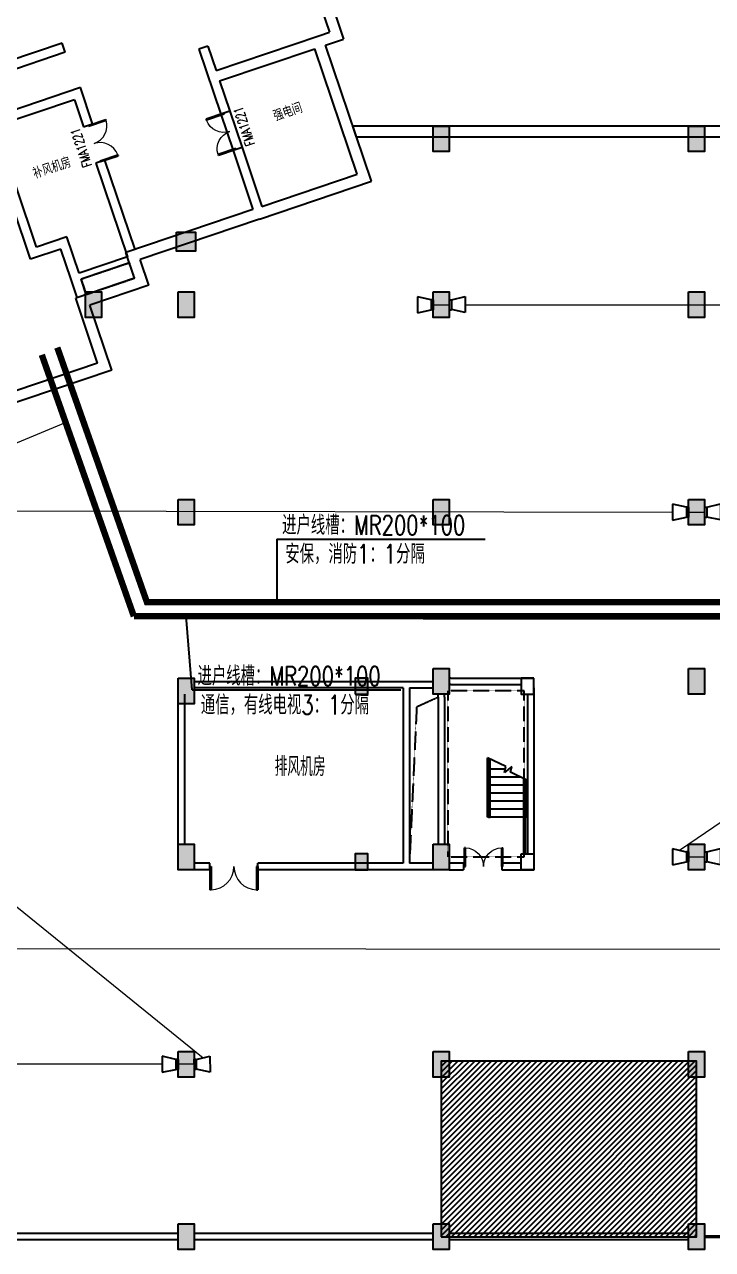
# Model space of a CAD drawing. Extents: x -1348811 to -222202, y -369435 to 53046.
# Drawn here: x -551131 to -529568, y -51259 to -12879 of the extents above; entities that cross this region are included whole.
import ezdxf

# ---------------------------------------------------------------- set-up
doc = ezdxf.new("R2010")
doc.units = 0
doc.header["$LTSCALE"] = 10
doc.header["$MEASUREMENT"] = 0
doc.linetypes.add('DASH', pattern=[0.35, 0.25, -0.1])
doc.linetypes.add('DASHED', pattern=[0.75, 0.5, -0.25])
doc.layers.get('0').update_dxf_attribs({"linetype": 'CONTINUOUS'})
for name, color, linetype in [('COLU', 1, 'CONTINUOUS'), ('COLU_HATCH', 252, 'CONTINUOUS'), ('jlq', 1, 'CONTINUOUS'), ('OUTLINE', 93, 'DASH'), ('PUB_DIM', 3, 'CONTINUOUS'), ('RD-equip', 3, 'CONTINUOUS'), ('RD-text', 4, 'CONTINUOUS'), ('STAIR', 9, 'CONTINUOUS'), ('STAIRS', 9, 'CONTINUOUS'), ('TEXT', 7, 'CONTINUOUS'), ('wall', 8, 'CONTINUOUS'), ('WINDOW', 4, 'CONTINUOUS'), ('WINDOW_TEXT', 6, 'CONTINUOUS'), ('索引', 30, 'CONTINUOUS'), ('防火分区', 6, 'CONTINUOUS')]:
    doc.layers.add(name, color=color, linetype=linetype)
doc.layers.add('RD-line', color=2, linetype='CONTINUOUS', lineweight=0)
doc.styles.add('_TCH_WINDOW', font='SIMPLEX', dxfattribs={"bigfont": 'GBCBIG'})
doc.styles.add('_TEL_DIM', font='SIMPLEX', dxfattribs={"width": 0.8, "height": 3.5, "bigfont": 'HZTXT'})
doc.styles.add('FS2', font='tjromans.shx', dxfattribs={"width": 0.8, "bigfont": 'tjhztxt.shx'})
doc.styles.add('TEXT', font='tjromans.shx', dxfattribs={"width": 0.8, "height": 400, "bigfont": 'tjhztxt.shx'})
doc.linetypes.add('BRA', pattern='A,2.8,-0.1,["B",_TEL_DIM,S=0.07,R=0,X=0,Y=-0.12],-0.25', length=3.15)
doc.linetypes.add('CCTV', pattern='A,2.8,-0.1,["V",_TEL_DIM,S=0.07,R=0,X=0,Y=-0.12],-0.25', length=3.15)

# ---------------------------------------------------------------- blocks, each defined once
blk = doc.blocks.new('$DorLib2D$00000002')
for p, q in [((-0.5, 0), (-0.5, 0.4875)), ((-0.475, 0.4875), (-0.5, 0.4875)), ((-0.475, 0), (-0.475, 0.4875)), ((0.475, 0), (0.475, 0.4875)), ((0.475, 0.4875), (0.5, 0.4875)), ((0.5, 0), (0.5, 0.4875)), ((-0.5, 0), (-0.475, 0)), ((0.5, 0), (0.475, 0))]:
    blk.add_line(p, q)
at = {"lineweight": 13}
for centre, start, end in [((-0.4875, 0), 0, 88.53072), ((0.4875, 0), 91.46928, 180)]:
    blk.add_arc(centre, 0.4875, start, end, dxfattribs=at)
blk = doc.blocks.new('zw')
at = {"layer": 'COLU_HATCH'}
for points in [[(55950, 22500), (56450, 22500), (56450, 21700), (55950, 21700)], [(63950, 22500), (64450, 22500), (64450, 21700), (63950, 21700)], [(47899, 19176), (48499, 19176), (48499, 18576), (47899, 18576)], [(45049, 17300), (45549, 17300), (45549, 16500), (45049, 16500)], [(47950, 17300), (48450, 17300), (48450, 16500), (47950, 16500)], [(55950, 17300), (56450, 17300), (56450, 16500), (55950, 16500)], [(63950, 17300), (64450, 17300), (64450, 16500), (63950, 16500)], [(47950, 10800), (48450, 10800), (48450, 10000), (47950, 10000)], [(55950, 10800), (56450, 10800), (56450, 10000), (55950, 10000)], [(63950, 10800), (64450, 10800), (64450, 10000), (63950, 10000)], [(55950, 5500), (56450, 5500), (56450, 4700), (55950, 4700)], [(63950, 5500), (64450, 5500), (64450, 4700), (63950, 4700)], [(47950, 5200), (48450, 5200), (48450, 4400), (47950, 4400)], [(53500, 4700), (53900, 4700), (53900, 5200), (53500, 5200)], [(55950, 0), (56450, 0), (56450, -800), (55950, -800)], [(63950, 0), (64450, 0), (64450, -800), (63950, -800)], [(47950, 0), (48450, 0), (48450, -800), (47950, -800)], [(53500, -800), (53900, -800), (53900, -300), (53500, -300)], [(47950, -6500), (48450, -6500), (48450, -7300), (47950, -7300)], [(55950, -6500), (56450, -6500), (56450, -7300), (55950, -7300)], [(63950, -6500), (64450, -6500), (64450, -7300), (63950, -7300)], [(47950, -11900), (48450, -11900), (48450, -12700), (47950, -12700)], [(55950, -11900), (56450, -11900), (56450, -12700), (55950, -12700)], [(63950, -11900), (64450, -11900), (64450, -12700), (63950, -12700)]]:
    blk.add_hatch(color=256, dxfattribs=at).paths.add_polyline_path(points)
at = {"layer": 'COLU'}
for points in [[(55950, 22500), (56450, 22500), (56450, 21700), (55950, 21700)], [(63950, 22500), (64450, 22500), (64450, 21700), (63950, 21700)], [(47899, 19176), (48499, 19176), (48499, 18576), (47899, 18576)], [(45049, 17300), (45549, 17300), (45549, 16500), (45049, 16500)], [(47950, 17300), (48450, 17300), (48450, 16500), (47950, 16500)], [(55950, 17300), (56450, 17300), (56450, 16500), (55950, 16500)], [(63950, 17300), (64450, 17300), (64450, 16500), (63950, 16500)], [(47950, 10800), (48450, 10800), (48450, 10000), (47950, 10000)], [(55950, 10800), (56450, 10800), (56450, 10000), (55950, 10000)], [(63950, 10800), (64450, 10800), (64450, 10000), (63950, 10000)], [(55950, 5500), (56450, 5500), (56450, 4700), (55950, 4700)], [(63950, 5500), (64450, 5500), (64450, 4700), (63950, 4700)], [(47950, 5200), (48450, 5200), (48450, 4400), (47950, 4400)], [(53500, 4700), (53900, 4700), (53900, 5200), (53500, 5200)], [(55950, 0), (56450, 0), (56450, -800), (55950, -800)], [(63950, 0), (64450, 0), (64450, -800), (63950, -800)], [(47950, 0), (48450, 0), (48450, -800), (47950, -800)], [(53500, -800), (53900, -800), (53900, -300), (53500, -300)], [(47950, -6500), (48450, -6500), (48450, -7300), (47950, -7300)], [(55950, -6500), (56450, -6500), (56450, -7300), (55950, -7300)], [(63950, -6500), (64450, -6500), (64450, -7300), (63950, -7300)], [(47950, -11900), (48450, -11900), (48450, -12700), (47950, -12700)], [(55950, -11900), (56450, -11900), (56450, -12700), (55950, -12700)], [(63950, -11900), (64450, -11900), (64450, -12700), (63950, -12700)]]:
    blk.add_lwpolyline(points, close=True, dxfattribs=at)
blk = doc.blocks.new('jlqq')
at = {"layer": 'jlq'}
for p, q in [((76355, 15285), (54578, 15285)), ((54696, 14935), (54578, 15285)), ((76705, 14935), (54696, 14935))]:
    blk.add_line(p, q, dxfattribs=at)
blk = doc.blocks.new('lt')
at = {"linetype": 'DASH'}
blk.add_lwpolyline([(2700, -5600), (300, -5600), (300, -400), (2700, -400)], close=True, dxfattribs=at)
at = {"layer": 'COLU'}
for points in [[(0, 0), (400, 0), (400, -500), (0, -500)], [(400, -5500), (0, -5500), (0, -6000), (400, -6000)]]:
    blk.add_lwpolyline(points, close=True, dxfattribs=at)
at = {"layer": 'PUB_DIM'}
blk.add_lwpolyline([(870, -4350, 0, 0, 0), (870, -3400, 80, 0, 0), (870, -3100, 0, 0, 0)], format="xyseb", dxfattribs=at)
at = {"layer": 'STAIR'}
for p, q in [((877, -2768), (1450, -2494)), ((1365, -4350), (1365, -2533)), ((1425, -4350), (1425, -2506)), ((1450, -4350), (1450, -2494)), ((200, -3206), (730, -2941)), ((730, -2941), (694, -2766)), ((694, -2766), (915, -2951)), ((915, -2951), (877, -2768)), ((894, -2850), (1365, -2850)), ((1425, -2850), (1450, -2850)), ((200, -4350), (200, -3206)), ((200, -3350), (275, -3350)), ((275, -3168), (275, -5500)), ((325, -3143), (325, -5500)), ((325, -3350), (1365, -3350)), ((412, -3100), (1365, -3100)), ((1425, -3100), (1450, -3100)), ((1425, -3350), (1450, -3350)), ((200, -3600), (275, -3600)), ((325, -3600), (1365, -3600)), ((1425, -3600), (1450, -3600)), ((200, -3850), (275, -3850)), ((200, -4100), (275, -4100)), ((325, -3850), (1365, -3850)), ((325, -4100), (1365, -4100)), ((1425, -3850), (1450, -3850)), ((1425, -4100), (1450, -4100)), ((200, -4350), (275, -4350)), ((325, -4350), (1365, -4350)), ((1425, -4350), (1365, -4350)), ((1425, -4350), (1450, -4350))]:
    blk.add_line(p, q, dxfattribs=at)
at = {"layer": 'wall', "linetype": 'ByBlock'}
for p, q in [((2600, 0), (0, 0)), ((0, -300), (0, -6000)), ((2600, -200), (400, -200)), ((2600, -200), (400, -200)), ((200, -500), (200, -5500)), ((2800, -600), (2800, -5200)), ((2800, -600), (2800, -5200)), ((3000, -600), (3000, -5200)), ((3000, -600), (3000, -5200)), ((1000, -6000), (0, -6000)), ((400, -5800), (1000, -5800)), ((1000, -5800), (1000, -6000)), ((2200, -5800), (2200, -6000)), ((2200, -5800), (2650, -5800)), ((2650, -6000), (2200, -6000))]:
    blk.add_line(p, q, dxfattribs=at)
at = {"layer": 'WINDOW', "linetype": 'ByBlock', "xscale": 1200, "yscale": 1200, "zscale": 1200}
blk.add_blockref('$DorLib2D$00000002', (1575, -5900), dxfattribs=at)
blk = doc.blocks.new('p2j3')
at = {"layer": 'OUTLINE'}
blk.add_lwpolyline([(45800, -11500), (47400, -11500), (47400, -11000), (45800, -11000)], close=True, dxfattribs=at)
at = {"layer": 'wall'}
for p, q in [((47600, -3800), (45800, -3800)), ((47600, -4100), (47600, -3800)), ((47600, -4100), (45600, -4100)), ((55650, -3990), (55650, -6150)), ((56000, -3990), (56000, -6500)), ((47700, -5300), (44600, -5300)), ((47700, -6500), (47700, -5300)), ((51600, -5350), (51600, -7500)), ((51900, -5350), (51600, -5350)), ((51900, -5350), (51900, -6150)), ((44500, -9900), (44500, -5600)), ((44800, -9600), (44800, -5600)), ((47400, -5600), (44800, -5600)), ((47400, -5600), (47400, -6500)), ((47400, -6500), (47700, -6500)), ((51900, -6150), (55300, -6150)), ((51900, -6500), (55050, -6500)), ((51900, -6500), (51900, -7500)), ((55050, -10650), (55050, -6500)), ((55300, -6150), (55650, -6150)), ((55400, -11000), (55400, -6500)), ((55400, -6500), (56000, -6500)), ((51900, -7500), (51600, -7500)), ((47700, -7700), (47400, -7700)), ((47400, -7700), (47400, -10800)), ((47700, -10650), (47700, -7700)), ((51600, -8700), (51600, -10650)), ((51900, -8700), (51600, -8700)), ((51900, -8700), (51900, -10650)), ((45500, -9900), (44500, -9900)), ((45800, -9600), (44800, -9600)), ((45500, -10900), (45500, -9900)), ((45800, -10800), (45800, -9600)), ((47400, -11500), (47400, -10650)), ((51600, -10650), (47400, -10650)), ((51900, -10650), (55050, -10650)), ((45500, -11500), (45500, -10900)), ((47400, -10800), (45800, -10800)), ((47400, -11000), (45800, -11000)), ((45800, -11500), (45800, -11000)), ((47750, -11850), (47750, -11000)), ((51700, -11000), (47750, -11000)), ((51700, -11000), (55400, -11000)), ((45450, -13650), (45450, -11500)), ((47400, -11500), (45450, -11500)), ((45800, -14000), (45800, -11850)), ((47750, -11850), (45800, -11850)), ((45450, -13650), (41800, -13650)), ((45800, -14000), (41800, -14000))]:
    blk.add_line(p, q, dxfattribs=at)
at = {"layer": 'WINDOW'}
for p, q in [((51600, -7500), (51600, -8700)), ((51900, -7500), (51900, -8700))]:
    blk.add_line(p, q, dxfattribs=at)
ref = blk.add_blockref('$DorLib2D$00000002', (47550, -7100), dxfattribs=dict(at, xscale=1200, yscale=1200, zscale=-1200, rotation=270))
ref.add_attrib('A', 'FMA1221', (47274, -7725), dxfattribs={"layer": 'WINDOW_TEXT', "height": 297.5, "rotation": 90, "style": '_TCH_WINDOW', "width": 0.705882})
ref = blk.add_blockref('$DorLib2D$00000002', (51700, -8100), dxfattribs=dict(at, xscale=-1200.000000000012, yscale=1200, zscale=-1200, rotation=90.00000000596695))
ref.add_attrib('A', 'FMA1221', (52324, -8725), dxfattribs={"layer": 'WINDOW_TEXT', "height": 297.5, "rotation": 90, "style": '_TCH_WINDOW', "width": 0.705882})
at = {"layer": 'TEXT', "style": 'TEXT', "width": 0.8}
for s, p in [('补风机房', (45434, -7566)), ('强电间', (53153, -8269))]:
    blk.add_text(s, height=350, dxfattribs=at).set_placement(p)
blk = doc.blocks.new('zzzz')
at = {"layer": '索引', "rotation": 18.6527500773408}
blk.add_blockref('p2j3', (-26200, -4517), dxfattribs=at)
blk = doc.blocks.new('adasdasdasd')
at = {"layer": 'RD-equip'}
for p, q in [((-151, 430), (-251, 0)), ((-154, 500), (-154, 430)), ((-154, 500), (159, 500)), ((-154, 430), (159, 430)), ((251, 0), (158, 430)), ((159, 500), (159, 430)), ((-251, 0), (251, 0))]:
    blk.add_line(p, q, dxfattribs=at)

msp = doc.modelspace()

# ---------------------------------------------------------------- hatches: boundary and pattern name
h = msp.add_hatch()
h.set_pattern_fill('ANSI31', color=256, scale=1000, style=0)
h.set_pattern_definition([(45, (-8000, -3e-11), (-88.388348, 88.388348), [])])
h.paths.add_polyline_path([(-538067.7, -50859.4), (-530067.7, -50859.4), (-530067.7, -45359.4), (-538067.7, -45359.4)])

# ---------------------------------------------------------------- linework, layer by layer
msp.add_lwpolyline([(-538067.7, -50859.4), (-530067.7, -50859.4), (-530067.7, -45359.4), (-538067.7, -45359.4)], close=True)
at = {"layer": 'RD-line', "linetype": 'BRA', "ltscale": 0.8}
for p, q in [((-538317.7, -21659.4), (-537818, -21659.4)), ((-537317.8, -21659.3), (-522817.9, -21657.6)), ((-553317.8, -28111.5), (-530817.9, -28157.4)), ((-530317.7, -28158.4), (-529817.7, -28159.4)), ((-522817.9, -33458.4), (-530602.9, -38756.1)), ((-553317.8, -38951.2), (-545534.5, -45251.7)), ((-546817.9, -45457.5), (-561317.8, -45457.5)), ((-545818.1, -45457.5), (-546317.7, -45457.5))]:
    msp.add_line(p, q, dxfattribs=at)
at = {"layer": 'RD-line'}
for p, q in [((-579990.7, -37899.8), (-549841, -25349.6)), ((-530317.7, -38959.4), (-529818.1, -38955.6))]:
    msp.add_line(p, q, dxfattribs=at)
at = {"layer": 'RD-line', "linetype": 'CCTV', "ltscale": 0.8}
msp.add_line((-557529.1, -41829.3), (-528890, -41849), dxfattribs=at)
at = {"layer": 'RD-line', "linetype": 'DASHED', "const_width": 200}
msp.add_lwpolyline([(-550102.2, -23000.7), (-547292.9, -30979.7), (-528884.4, -30979.7)], dxfattribs=at)
at = {"layer": 'RD-line', "const_width": 200}
for points in [[(-550588.3, -23227.3), (-547703.8, -31419.8), (-547703.8, -31419.8)], [(-547703.8, -31419.8), (-528291.6, -31422)]]:
    msp.add_lwpolyline(points, dxfattribs=at)
at = {"layer": 'RD-text'}
for p, q in [((-543225, -29001.8), (-536690.2, -29001.8)), ((-543225, -29001.8), (-543225, -30979.7)), ((-545874.4, -33728.4), (-546067.7, -31420)), ((-545874.4, -33728.4), (-539339.6, -33728.4))]:
    msp.add_line(p, q, dxfattribs=at)
at = {"layer": 'STAIRS', "linetype": 'DASH'}
msp.add_lwpolyline([(-538167.7, -33959.4), (-538839.5, -34263.5), (-539067.7, -39159.4)], dxfattribs=at)
at = {"layer": 'wall'}
for p, q in [((-537767.7, -33359.4), (-537817.7, -33359.4)), ((-537767.7, -33559.4), (-537817.7, -33559.4)), ((-538167.7, -33959.4), (-538167.7, -33859.4)), ((-537967.7, -33959.4), (-537967.7, -33859.4))]:
    msp.add_line(p, q, dxfattribs=at)
at = {"layer": 'wall', "linetype": 'ByBlock'}
for p, q in [((-545817.7, -33459.4), (-538317.7, -33459.4)), ((-539267.7, -33659.4), (-545817.7, -33659.4)), ((-539267.7, -33659.4), (-539267.7, -39159.4)), ((-539067.7, -33659.4), (-539067.7, -39159.4)), ((-539067.7, -33659.4), (-538317.7, -33659.4)), ((-546317.7, -38559.4), (-546317.7, -33859.4)), ((-546117.7, -33859.4), (-546117.7, -38559.4)), ((-545317.7, -39159.4), (-545817.7, -39159.4)), ((-545317.7, -39359.4), (-545817.7, -39359.4)), ((-545317.7, -39359.4), (-545317.7, -39159.4)), ((-543817.7, -39359.4), (-543817.7, -39159.4)), ((-539267.7, -39159.4), (-543817.7, -39159.4)), ((-538317.7, -39359.4), (-543817.7, -39359.4)), ((-538317.7, -39159.4), (-539067.7, -39159.4)), ((-546317.7, -50759.4), (-553817.7, -50759.4)), ((-546317.7, -50959.4), (-553817.7, -50959.4)), ((-538317.7, -50759.4), (-545817.7, -50759.4)), ((-538317.7, -50959.4), (-545817.7, -50959.4)), ((-530317.7, -50759.4), (-537817.7, -50759.4)), ((-530317.7, -50959.4), (-537817.7, -50959.4))]:
    msp.add_line(p, q, dxfattribs=at)
at = {"layer": 'WINDOW', "linetype": 'DASH', "ltscale": 2, "const_width": 100}
msp.add_lwpolyline([(-529817.7, -50859.4), (-522367.7, -50859.4)], dxfattribs=at)

# ---------------------------------------------------------------- block references
at = {"layer": 'COLU'}
msp.add_blockref('zw', (-594267.7, -38559.4), dxfattribs=at)
at = {"layer": 'jlq'}
msp.add_blockref('jlqq', (-595422.9, -31344.6), dxfattribs=at)
at = {"layer": 'RD-equip', "rotation": 270.0494552518936}
for p in [(-538817.9, -21657.4), (-530817.9, -28157.4), (-530817.9, -38957.4), (-546817.9, -45457.4)]:
    msp.add_blockref('adasdasdasd', p, dxfattribs=at)
at = {"layer": 'RD-equip', "xscale": -1}
for p, rotation in [((-537317.8, -21651.2), 90.43838675324255), ((-529317.8, -28151.2), 90.43838675324102), ((-529317.8, -38951.2), 90.43838675324102), ((-545317.8, -45451.2), 90.43838675324182)]:
    msp.add_blockref('adasdasdasd', p, dxfattribs=dict(at, rotation=rotation))
at = {"layer": 'wall', "xscale": -1}
msp.add_blockref('lt', (-535167.7, -33359.4), dxfattribs=at)
at = {"layer": 'WINDOW', "linetype": 'ByBlock', "xscale": 1500, "yscale": 1499.999999999998, "zscale": 1500, "rotation": 180}
msp.add_blockref('$DorLib2D$00000002', (-544567.7, -39260.6), dxfattribs=at)
at = {"layer": '防火分区'}
msp.add_blockref('zzzz', (-570067.7, -20571.7), dxfattribs=at)

# ---------------------------------------------------------------- texts
at = {"layer": 'RD-text', "style": '_TEL_DIM', "width": 0.75}
for s, p in [('进户线槽：MR200*100', (-543057, -28864.7)), ('安保，消防1：1分隔', (-542955.7, -29770)), ('进户线槽：MR200*100', (-545706.4, -33591.4)), ('通信，有线电视3：1分隔', (-545605.1, -34496.7))]:
    msp.add_text(s, height=600, dxfattribs=at).set_placement(p)
at = {"layer": 'TEXT', "style": 'FS2', "width": 0.7}
msp.add_text('排风机房', height=600, rotation=359.83888, dxfattribs=at).set_placement((-543292.6, -36424.2))

doc.saveas('drawing.dxf')
